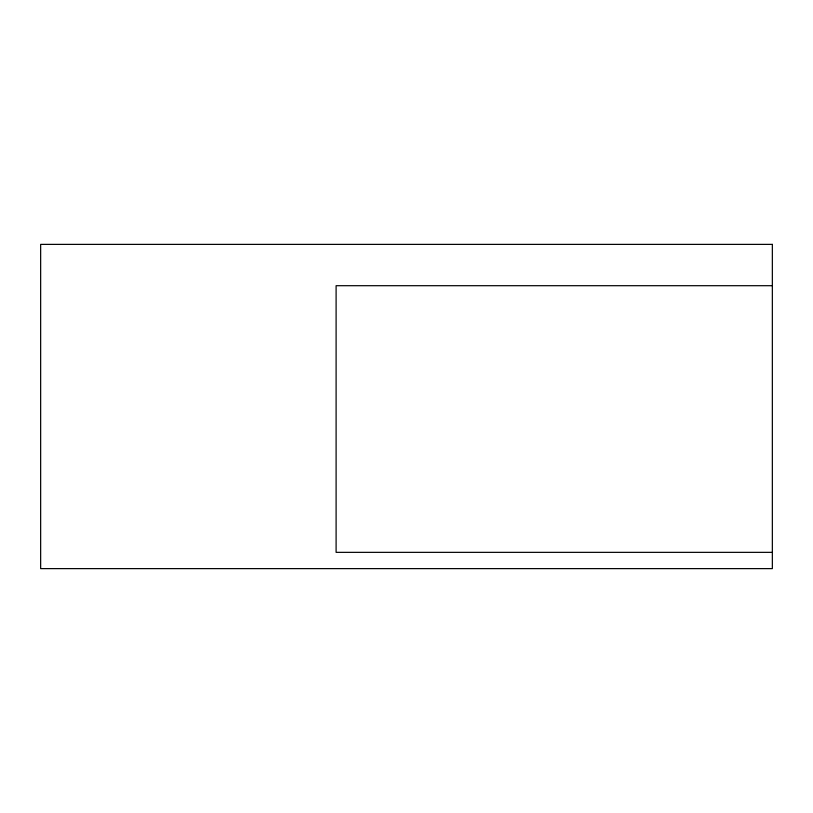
<?xml version="1.0" encoding="UTF-8"?>
<svg xmlns="http://www.w3.org/2000/svg" width="813" height="813" viewBox="0 0 813 813"><rect width="100%" height="100%" fill="white"/><g stroke="black" fill="none" stroke-linecap="round" stroke-linejoin="round"><path stroke-width="1.22" d="M772.35 285.698L336.104 285.698L336.104 552.352L772.35 552.352M772.35 244.378L40.65 244.378L40.65 568.622L772.35 568.622L772.35 244.378"/></g></svg>
